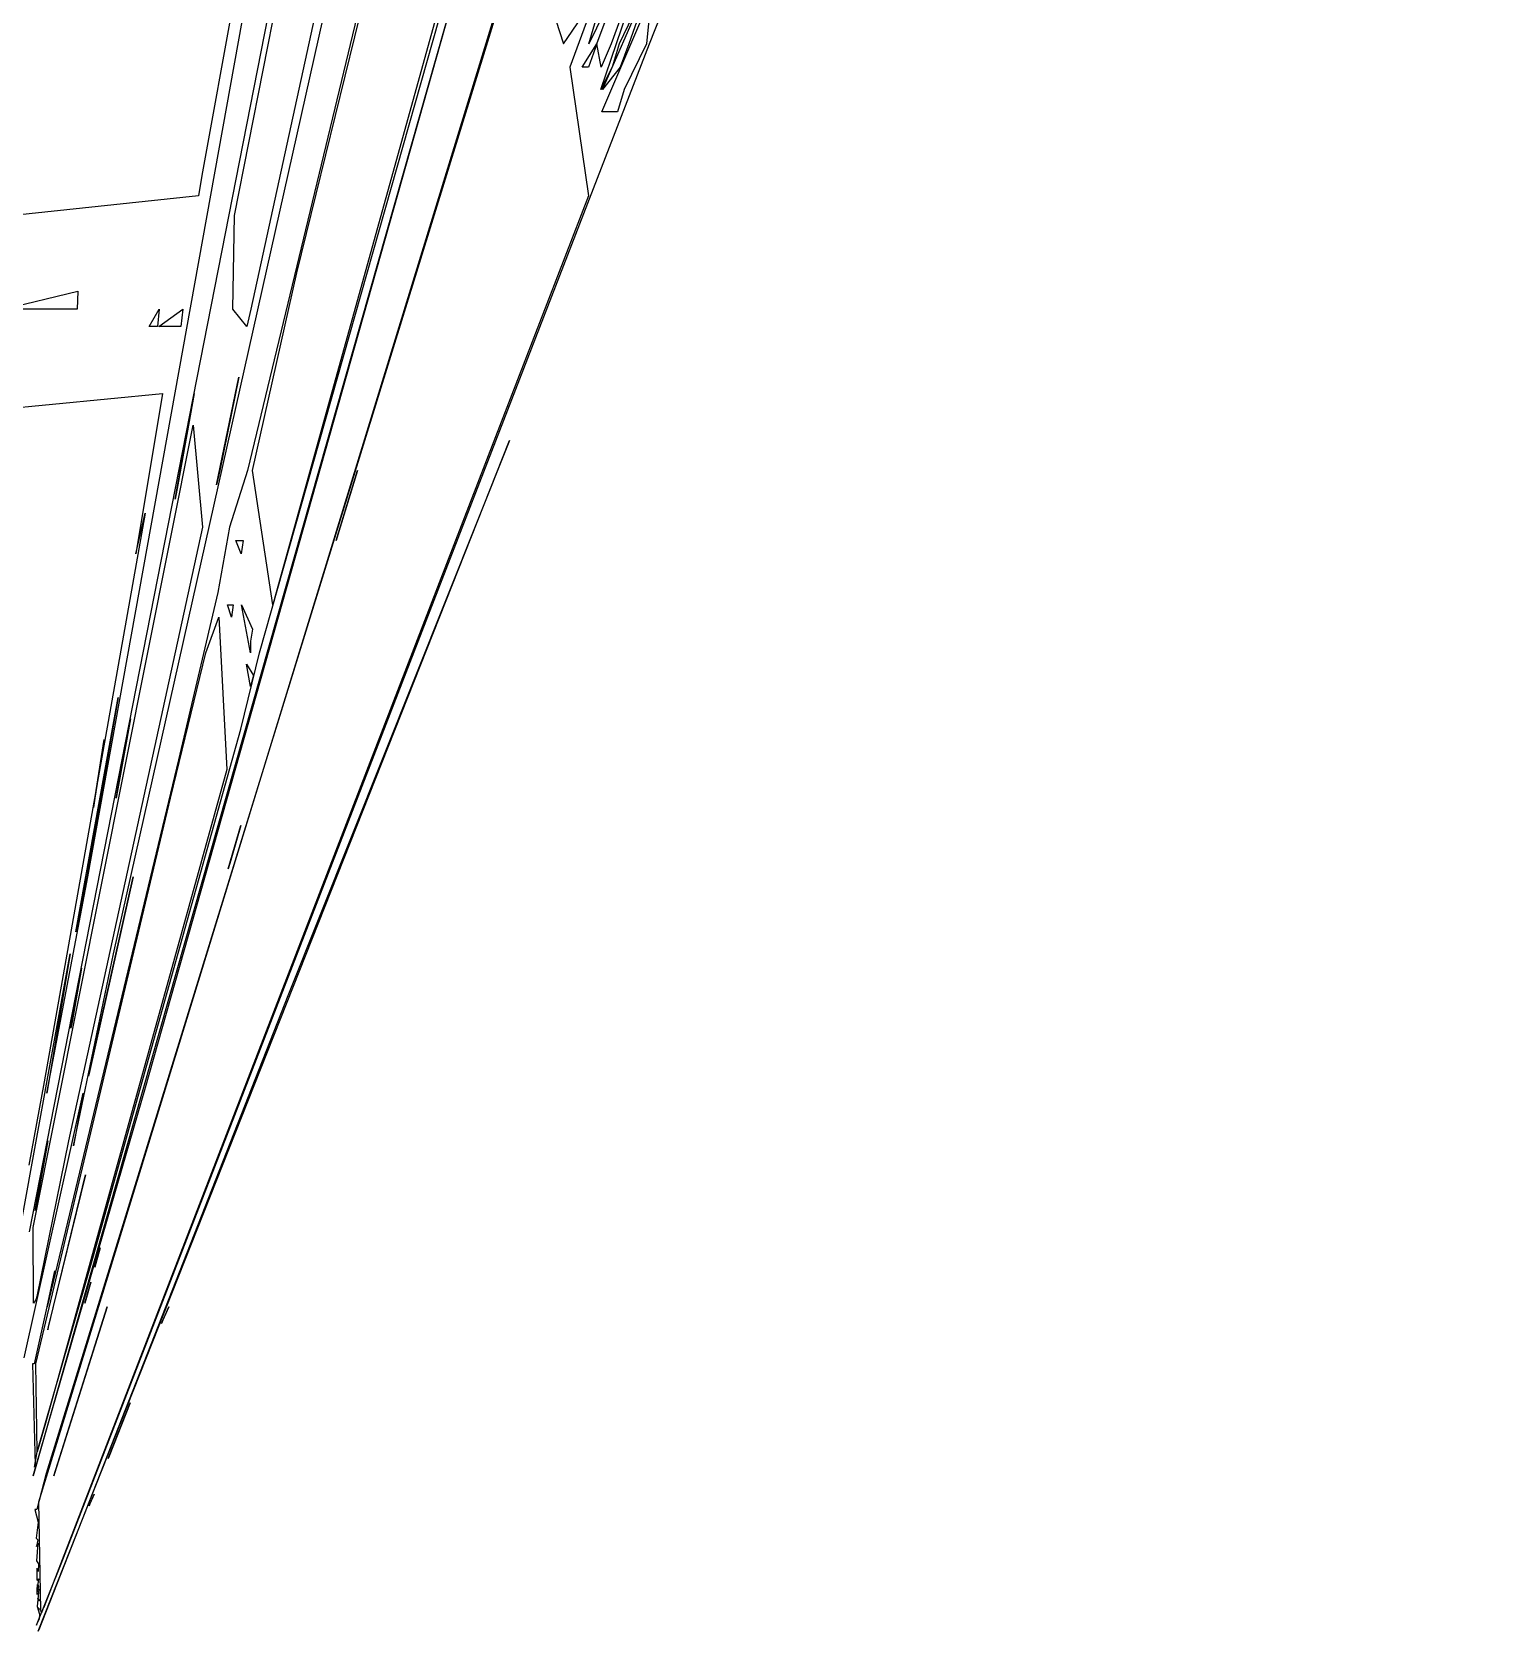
# Model space of a CAD drawing. Extents: x -11977 to 11953, y 2004 to 30000.
# Drawn here: x 922 to 9188, y 2559 to 11516 of the extents above; entities that cross this region are included whole.
import ezdxf

# ---------------------------------------------------------------- set-up
doc = ezdxf.new("R2010")
doc.units = 0

msp = doc.modelspace()

# ---------------------------------------------------------------- linework, layer by layer
for p, q in [((5859.375, 30000, 159.5238), (906.6282, 4795.389)), ((9187.5, 30000, 248.8095), (1002.55, 3440.3859)), ((1379.3893, 6351.145), (6679.6875, 30000)), ((5367.1875, 30000, 111.9048), (1874.6781, 10712.4464)), ((7171.875, 30000), (2130.49, 9059.8911)), ((2198.0676, 8038.6473), (8414.0625, 30000)), ((2406.721, 10167.0061), (7289.0625, 30000, 219.0476)), ((2056.5126, 10487.395), (3765.5172, 19126.4368)), ((4383.0275, 11449.5413), (6634.0206, 17154.6392)), ((3168.0352, 14639.2962), (2148.503, 9964.0719)), ((1234.6467, 6782.6087), (2615.0289, 14427.7457)), ((3603.1496, 13102.3622), (2290.2685, 8375.8389)), ((961.5385, 3282.0513), (3920.2073, 12932.6425)), ((4116.1863, 11068.7361), (4707.2319, 12448.8778)), ((3365.625, 12000), (932.6671, 3440.3859)), ((1558.2492, 5602.6936), (3365.625, 12000)), ((4087.844, 11449.5413), (4293.75, 12000)), ((4368.75, 12000), (4168.3486, 11449.5413)), ((3770.3088, 11857.4822), (3900, 11449.5413)), ((4242.7553, 11857.4822), (4043.1193, 11449.5413)), ((4109.8655, 11192.8251), (4335.3919, 11857.4822)), ((4118.6099, 11192.8251), (4409.5012, 11857.4822)), ((4409.5012, 11857.4822), (4213.0734, 11449.5413)), ((4409.5012, 11857.4822), (4266.7431, 11449.5413)), ((3900, 11449.5413), (4083.0986, 11718.3099)), ((4083.0986, 11718.3099), (3935.3741, 11319.7279)), ((4043.1193, 11449.5413), (4080.9745, 11582.3666)), ((4379.5824, 11582.3666), (4365.1376, 11449.5413)), ((1086.7725, 2934.7443), (4383.0275, 11449.5413)), ((4006.1224, 11319.7279), (4087.844, 11449.5413)), ((4087.844, 11449.5413), (4041.4966, 11319.7279)), ((4112.2449, 11319.7279), (4087.844, 11449.5413)), ((4168.3486, 11449.5413), (4112.2449, 11319.7279)), ((4213.0734, 11449.5413), (4174.1497, 11319.7279)), ((4266.7431, 11449.5413), (4218.3673, 11319.7279)), ((4365.1376, 11449.5413), (4241.0314, 11192.8251)), ((3935.3741, 11319.7279), (4040.7643, 10598.7261)), ((4041.4966, 11319.7279), (4006.1224, 11319.7279)), ((4174.1497, 11319.7279), (4109.8655, 11192.8251)), ((4218.3673, 11319.7279), (4118.6099, 11192.8251)), ((4241.0314, 11192.8251), (4202.6608, 11068.7361)), ((4202.6608, 11068.7361), (4116.1863, 11068.7361)), ((1874.6781, 10712.4464), (1854.7771, 10598.7261)), ((1854.7771, 10598.7261), (819.3277, 10487.395)), ((4040.7643, 10598.7261), (990.2755, 2696.9206)), ((2047.3054, 9964.0719), (2056.5126, 10487.395)), ((2158.8022, 9059.8911), (2406.721, 10167.0061)), ((762.8743, 9964.0719), (1179.4355, 10064.5161)), ((1179.4355, 10064.5161), (1175.4491, 9964.0719)), ((1175.4491, 9964.0719), (762.8743, 9964.0719)), ((1580.0395, 9865.6126), (1634.7305, 9964.0719)), ((1634.7305, 9964.0719), (1626.2846, 9865.6126)), ((1633.9921, 9865.6126), (1767.0659, 9964.0719)), ((1767.0659, 9964.0719), (1757.3123, 9865.6126)), ((2127.2727, 9865.6126), (2047.3054, 9964.0719)), ((2148.503, 9964.0719), (2127.2727, 9865.6126)), ((1626.2846, 9865.6126), (1580.0395, 9865.6126)), ((1757.3123, 9865.6126), (1633.9921, 9865.6126)), ((1957.0144, 8978.4173), (2080.9981, 9581.5739)), ((2080.9981, 9581.5739), (1974.7731, 9059.8911)), ((719.774, 9401.1299), (1653.4221, 9490.4943)), ((1653.4221, 9490.4943), (1503.6145, 8592.0826)), ((1724.0642, 8898.3957), (1831.3688, 9490.4943)), ((1831.3688, 9490.4943), (1739.5683, 8978.4173)), ((929.8263, 4818.5328), (1826.306, 9313.4328)), ((957.509, 2558.6879), (3597.2274, 9227.3567)), ((1826.306, 9313.4328), (1878.2837, 8742.5569)), ((3597.2274, 9227.3567), (2356.25, 6117.6471)), ((1974.7731, 9059.8911), (1957.0144, 8978.4173)), ((2130.49, 9059.8911), (2028.5464, 8742.5569)), ((2271.2146, 8306.1564), (2158.8022, 9059.8911)), ((2627.0833, 8666.6667), (2746.2795, 9059.8911)), ((2746.2795, 9059.8911), (2650.0876, 8742.5569)), ((1739.5683, 8978.4173), (1724.0642, 8898.3957)), ((1557.2438, 8819.788), (990.4063, 5634.3115)), ((1503.6145, 8592.0826), (1557.2438, 8819.788)), ((1878.2837, 8742.5569), (1127.3114, 5304.9947)), ((2028.5464, 8742.5569), (1963.0872, 8375.8389)), ((2650.0876, 8742.5569), (2627.0833, 8666.6667)), ((2094.3201, 8592.0826), (2065.1042, 8666.6667)), ((2065.1042, 8666.6667), (2105.7292, 8666.6667)), ((2105.7292, 8666.6667), (2094.3201, 8592.0826)), ((1963.0872, 8375.8389), (1743.6662, 7439.6423)), ((2290.2685, 8375.8389), (2271.2146, 8306.1564)), ((2040.099, 8237.6238), (2018.1364, 8306.1564)), ((2018.1364, 8306.1564), (2050.5824, 8306.1564)), ((2050.5824, 8306.1564), (2040.099, 8237.6238)), ((2147.8261, 8038.6473), (2096.0067, 8306.1564)), ((2096.0067, 8306.1564), (2157.4468, 8170.2128)), ((1896.6184, 8038.6473), (1969.3069, 8237.6238)), ((1969.3069, 8237.6238), (2013.4615, 7384.6154)), ((2157.4468, 8170.2128), (2146.2662, 8103.8961)), ((2146.2662, 8103.8961), (2147.8261, 8038.6473)), ((1698.8423, 7224.3126), (1896.6184, 8038.6473)), ((2092.6829, 7609.7561), (2198.0676, 8038.6473)), ((2146.2264, 7849.0566), (2124.4409, 7974.4409)), ((2124.4409, 7974.4409), (2163.233, 7911.252)), ((2163.233, 7911.252), (2146.2264, 7849.0566)), ((1168.4825, 6474.7082), (1405.4602, 7787.8315)), ((1405.4602, 7787.8315), (1237.7565, 6829.0014)), ((1394.0666, 7224.3126), (1473.7327, 7668.2028)), ((1473.7327, 7668.2028), (1404.2274, 7276.9679)), ((1266.3793, 7172.4138), (1327.534, 7552.1936)), ((1267.2269, 4661.0644), (2092.6829, 7609.7561)), ((1327.534, 7552.1936), (1275.5427, 7224.3126)), ((1743.6662, 7439.6423), (1008.326, 4375.1096)), ((2013.4615, 7384.6154), (1001.2725, 3736.5269)), ((1404.2274, 7276.9679), (1394.0666, 7224.3126)), ((944.1105, 4055.2396), (1698.8423, 7224.3126)), ((1275.5427, 7224.3126), (1266.3793, 7172.4138)), ((2022.0246, 6829.0014), (2093.6261, 7070.8215)), ((2093.6261, 7070.8215), (2035.9504, 6876.0331)), ((1237.7565, 6829.0014), (1229.3478, 6782.6087)), ((2035.9504, 6876.0331), (2022.0246, 6829.0014)), ((1005.4687, 5571.4286), (1234.6467, 6782.6087)), ((1229.3478, 6782.6087), (1168.4825, 6474.7082)), ((1239.5006, 5666.2883), (1488.9946, 6782.6087)), ((1488.9946, 6782.6087), (1246.5753, 5698.6301)), ((858.3012, 4818.5328), (1136.2595, 6351.145)), ((1136.2595, 6351.145), (1005.4687, 5571.4286)), ((1140.7848, 5935.7907), (1200.3769, 6271.3568)), ((1200.3769, 6271.3568), (1147.6077, 5971.2919)), ((1154.334, 5276.9556), (1379.3893, 6351.145)), ((2356.25, 6117.6471), (959.9692, 2565.2621)), ((1147.6077, 5971.2919), (1140.7848, 5935.7907)), ((1246.5753, 5698.6301), (1239.5006, 5666.2883)), ((878.3784, 4088.4521), (1210.0446, 5571.4286)), ((990.4063, 5634.3115), (904.3478, 5167.7019)), ((929.4643, 3428.5714), (1558.2492, 5602.6936)), ((1210.0446, 5571.4286), (1154.334, 5276.9556)), ((940.4528, 4913.3858), (1011.2646, 5304.9947)), ((1011.2646, 5304.9947), (945.1039, 4937.6855)), ((1127.3114, 5304.9947), (949.0231, 4433.3925)), ((1011.4796, 4244.898), (1222.7459, 5114.7541)), ((1222.7459, 5114.7541), (1012.468, 4263.0231)), ((945.1039, 4937.6855), (940.4528, 4913.3858)), ((930.3697, 4394.3662), (929.8263, 4818.5328)), ((952.0343, 3563.1692), (1267.2269, 4661.0644)), ((1274.8619, 4596.6851), (1304.901, 4704.9953)), ((1304.901, 4704.9953), (1280.7586, 4617.9463)), ((1050.9624, 4575.6187), (934.606, 4055.2396)), ((1008.326, 4375.1096), (1050.9624, 4575.6187)), ((1280.7586, 4617.9463), (1274.8619, 4596.6851)), ((1218.75, 4394.3662), (1251.8083, 4513.5624)), ((1251.8083, 4513.5624), (1224.1379, 4413.7931)), ((944.8276, 4413.7931), (930.3697, 4394.3662)), ((949.0231, 4433.3925), (944.8276, 4413.7931)), ((1224.1379, 4413.7931), (1218.75, 4394.3662)), ((1044.6429, 3428.5714), (1343.2954, 4375.1096)), ((1343.2954, 4375.1096), (1048.2426, 3440.3859)), ((1648.9708, 4281.3036), (1688.5188, 4375.1096)), ((1656.0724, 4299.7416), (1648.9708, 4281.3036)), ((1688.5188, 4375.1096), (1656.0724, 4299.7416)), ((1012.468, 4263.0231), (1011.4796, 4244.898)), ((934.606, 4055.2396), (925.1015, 4055.2396)), ((925.1015, 4055.2396), (940.2516, 3488.4696)), ((952.0343, 3563.1692), (944.1105, 4055.2396)), ((1349.5763, 3525.4237), (1471.8678, 3837.0484)), ((1471.8678, 3837.0484), (1354.3586, 3537.9164)), ((997.5391, 3722.5951), (952.0343, 3563.1692)), ((1001.2725, 3736.5269), (997.5391, 3722.5951)), ((936.9777, 3476.3231), (952.0343, 3563.1692)), ((1354.3586, 3537.9164), (1349.5763, 3525.4237)), ((932.6671, 3440.3859), (929.4643, 3428.5714)), ((940.2516, 3488.4696), (936.9777, 3476.3231)), ((1002.55, 3440.3859), (949.0591, 3239.4549)), ((1048.2426, 3440.3859), (1044.6429, 3428.5714)), ((1243.1091, 3260.614), (1270.553, 3325.7828)), ((1270.553, 3325.7828), (1247.1822, 3271.2975)), ((949.0591, 3239.4549), (938.9358, 3239.4549)), ((938.9358, 3239.4549), (957.6777, 3167.5127)), ((971.865, 2675.2412), (961.5385, 3282.0513)), ((1247.1822, 3271.2975), (1243.1091, 3260.614)), ((957.6777, 3167.5127), (945.5275, 3079.5805)), ((945.5275, 3079.5805), (954.6125, 3070.1107)), ((954.6125, 3070.1107), (947.7521, 3032.8068)), ((947.7521, 3032.8068), (955.9291, 3051.3447)), ((955.9291, 3051.3447), (947.9007, 2952.0993)), ((947.6636, 2591.9003), (1086.7725, 2934.7443)), ((947.9007, 2952.0993), (958.3774, 2934.7443)), ((958.0533, 2892.2364), (950, 2909.0909)), ((950, 2909.0909), (950.5695, 2842.8246)), ((958.3774, 2934.7443), (958.0533, 2892.2364)), ((959.9657, 2850.9423), (948.9421, 2779.51)), ((948.9421, 2779.51), (952.3256, 2764.1196)), ((950.5695, 2842.8246), (959.9657, 2850.9423)), ((951.5913, 2787.2697), (953.5291, 2818.7465)), ((959.1241, 2802.9197), (951.5913, 2787.2697)), ((952.3256, 2764.1196), (953.7688, 2787.2697)), ((960.8063, 2795.0728), (952.3501, 2696.9206)), ((953.5291, 2818.7465), (959.6284, 2810.8108)), ((953.7688, 2787.2697), (960.8063, 2795.0728)), ((959.6284, 2810.8108), (959.1241, 2802.9197)), ((952.3501, 2696.9206), (964.1148, 2653.9075)), ((960.6226, 2726.379), (955.1895, 2741.3509)), ((955.1895, 2741.3509), (961.1172, 2733.8445)), ((961.4148, 2675.2412), (956.0884, 2689.6552)), ((956.0884, 2689.6552), (961.9022, 2682.4288)), ((961.1172, 2733.8445), (960.6226, 2726.379)), ((987.6078, 2689.6552), (975, 2660.9808)), ((990.2755, 2696.9206), (987.6078, 2689.6552)), ((950.1301, 2598.6465), (947.6636, 2591.9003)), ((962.1778, 2625.9863), (950.1301, 2598.6465)), ((961.9022, 2682.4288), (961.4148, 2675.2412)), ((964.1148, 2653.9075), (962.1778, 2625.9863)), ((975, 2660.9808), (971.865, 2675.2412)), ((959.9692, 2565.2621), (957.509, 2558.6879))]:
    msp.add_line(p, q)

doc.saveas('drawing.dxf')
